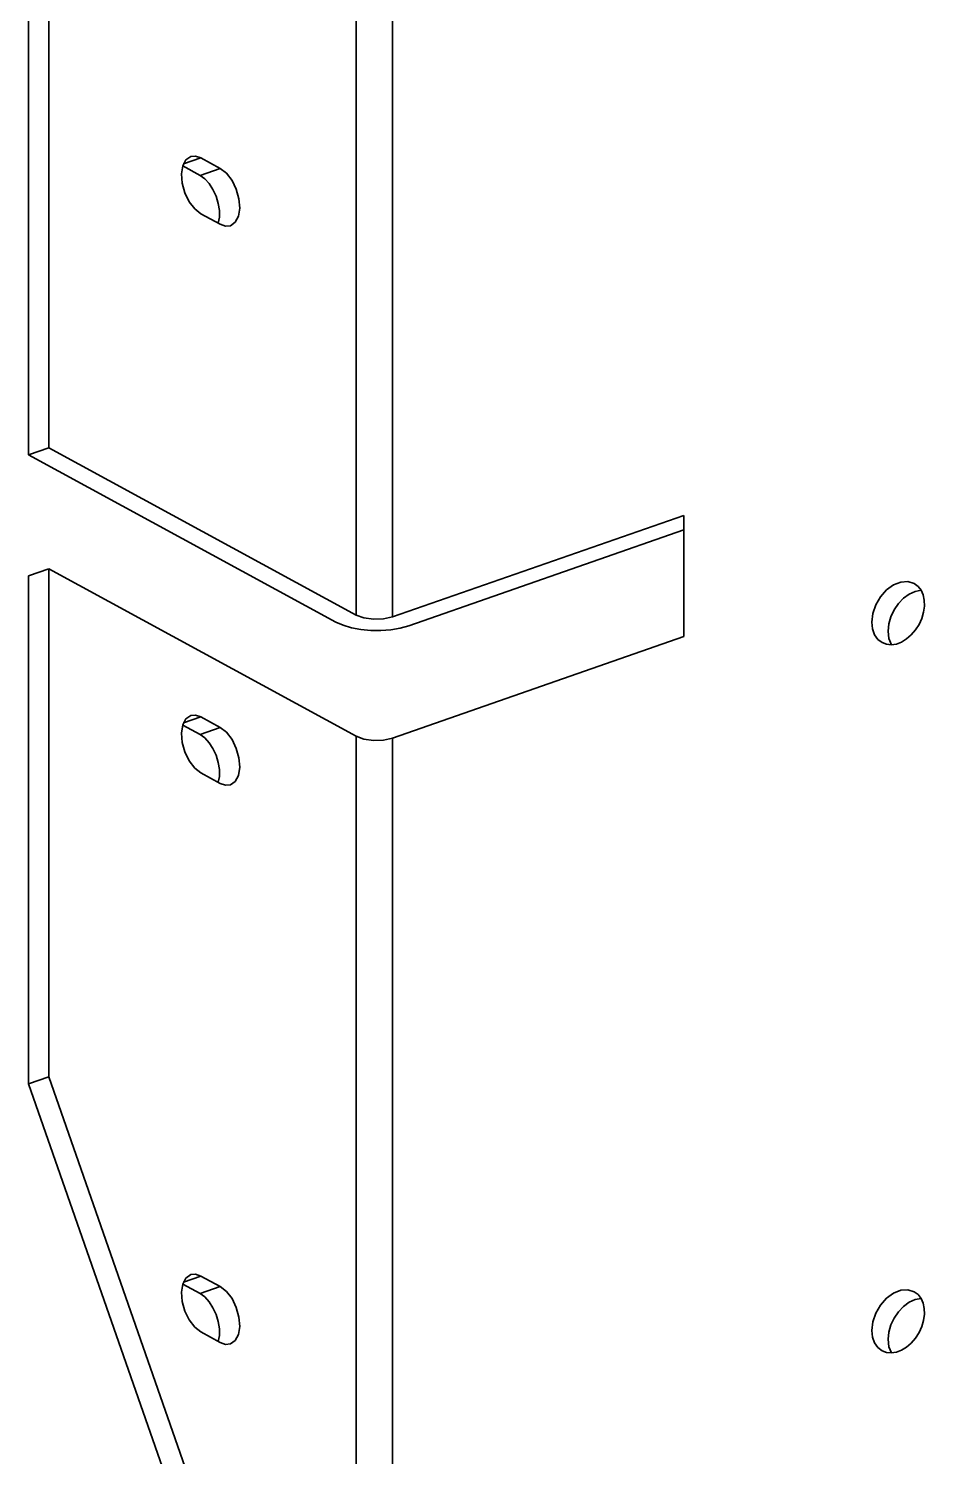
# Model space of a CAD drawing. Header units: millimetres. Extents: x 0 to 420, y 0 to 297.
# Drawn here: x 247.66 to 264.96, y 167.52 to 195.1 of the extents above; entities that cross this region are included whole.
import ezdxf

# ---------------------------------------------------------------- set-up
doc = ezdxf.new("R2010")
doc.units = ezdxf.units.MM

msp = doc.modelspace()

# ---------------------------------------------------------------- linework, layer by layer
at = {"color": 1, "lineweight": 35}
for p, q in [((248.052, 187.002), (248.052, 230.051)), ((247.662, 186.866), (247.662, 229.915)), ((253.987, 226.432), (253.987, 183.769)), ((254.689, 183.735), (254.689, 226.398)), ((250.7, 192.565), (250.639, 192.448)), ((250.652, 192.486), (250.988, 192.603)), ((250.791, 192.629), (250.7, 192.565)), ((250.885, 192.638), (250.791, 192.629)), ((250.988, 192.603), (250.885, 192.638)), ((251.363, 192.399), (250.988, 192.603)), ((250.639, 192.448), (250.614, 192.292)), ((250.614, 192.292), (250.628, 192.111)), ((250.638, 192.445), (250.973, 192.263)), ((250.973, 192.263), (251.363, 192.399)), ((250.973, 192.263), (251.062, 192.198)), ((251.482, 192.306), (251.363, 192.399)), ((251.589, 192.167), (251.482, 192.306)), ((250.628, 192.111), (250.679, 191.926)), ((251.062, 192.198), (251.147, 192.106)), ((251.147, 192.106), (251.221, 191.992)), ((251.221, 191.992), (251.281, 191.861)), ((251.672, 191.996), (251.589, 192.167)), ((251.723, 191.81), (251.672, 191.996)), ((250.679, 191.926), (250.762, 191.755)), ((250.762, 191.755), (250.869, 191.616)), ((251.281, 191.861), (251.323, 191.723)), ((251.323, 191.723), (251.345, 191.585)), ((251.737, 191.63), (251.723, 191.81)), ((250.869, 191.616), (250.988, 191.523)), ((250.988, 191.523), (251.363, 191.319)), ((251.345, 191.455), (251.323, 191.34)), ((251.345, 191.585), (251.345, 191.455)), ((251.651, 191.357), (251.713, 191.473)), ((251.713, 191.473), (251.737, 191.63)), ((251.363, 191.319), (251.466, 191.283)), ((251.466, 191.283), (251.561, 191.292)), ((251.561, 191.292), (251.651, 191.357)), ((248.052, 187.002), (247.662, 186.866)), ((247.662, 186.866), (253.596, 183.633)), ((253.987, 183.769), (248.052, 187.002)), ((260.312, 185.695), (254.689, 183.735)), ((260.312, 183.355), (260.312, 185.695)), ((255.002, 183.565), (260.312, 185.416)), ((247.662, 184.525), (248.052, 184.661)), ((248.052, 184.661), (253.987, 181.429)), ((248.052, 174.851), (248.052, 184.661)), ((247.662, 174.715), (247.662, 184.525)), ((264.361, 184.352), (264.227, 184.255)), ((264.502, 184.407), (264.361, 184.352)), ((264.639, 184.416), (264.502, 184.407)), ((264.761, 184.378), (264.639, 184.416)), ((264.834, 184.325), (264.761, 184.378)), ((264.891, 184.251), (264.834, 184.325)), ((264.11, 184.123), (264.02, 183.967)), ((264.227, 184.255), (264.11, 184.123)), ((264.37, 183.871), (264.453, 183.993)), ((264.453, 183.993), (264.553, 184.097)), ((264.553, 184.097), (264.663, 184.176)), ((264.663, 184.176), (264.778, 184.228)), ((264.778, 184.228), (264.893, 184.248)), ((264.932, 184.161), (264.891, 184.251)), ((264.954, 184.057), (264.932, 184.161)), ((264.957, 183.943), (264.954, 184.057)), ((254.136, 183.714), (253.987, 183.769)), ((254.322, 183.689), (254.136, 183.714)), ((254.689, 183.735), (254.516, 183.696)), ((263.962, 183.798), (263.943, 183.631)), ((264.02, 183.967), (263.962, 183.798)), ((264.268, 183.598), (264.307, 183.737)), ((264.307, 183.737), (264.37, 183.871)), ((264.904, 183.705), (264.94, 183.824)), ((264.94, 183.824), (264.957, 183.943)), ((253.596, 183.633), (253.733, 183.572)), ((253.733, 183.572), (253.895, 183.523)), ((253.895, 183.523), (254.075, 183.49)), ((254.075, 183.49), (254.267, 183.472)), ((254.267, 183.472), (254.463, 183.471)), ((254.516, 183.696), (254.322, 183.689)), ((254.463, 183.471), (254.655, 183.487)), ((254.655, 183.487), (254.838, 183.518)), ((254.838, 183.518), (255.002, 183.565)), ((263.943, 183.631), (263.956, 183.503)), ((263.956, 183.503), (263.995, 183.391)), ((264.255, 183.46), (264.268, 183.598)), ((264.272, 183.318), (264.255, 183.46)), ((264.702, 183.387), (264.783, 183.482)), ((264.783, 183.482), (264.852, 183.589)), ((264.852, 183.589), (264.904, 183.705)), ((254.689, 181.395), (260.312, 183.355)), ((263.995, 183.391), (264.057, 183.301)), ((264.057, 183.301), (264.139, 183.237)), ((264.139, 183.237), (264.224, 183.205)), ((264.224, 183.205), (264.317, 183.197)), ((264.32, 183.197), (264.272, 183.318)), ((264.317, 183.197), (264.415, 183.211)), ((264.415, 183.211), (264.514, 183.249)), ((264.514, 183.249), (264.611, 183.309)), ((264.611, 183.309), (264.702, 183.387)), ((250.652, 181.685), (250.988, 181.802)), ((250.791, 181.829), (250.7, 181.764)), ((250.885, 181.837), (250.791, 181.829)), ((250.988, 181.802), (250.885, 181.837)), ((251.363, 181.598), (250.988, 181.802)), ((250.639, 181.647), (250.614, 181.491)), ((250.638, 181.644), (250.973, 181.462)), ((250.7, 181.764), (250.639, 181.647)), ((250.973, 181.462), (251.363, 181.598)), ((251.482, 181.505), (251.363, 181.598)), ((251.589, 181.366), (251.482, 181.505)), ((250.614, 181.491), (250.628, 181.31)), ((250.628, 181.31), (250.679, 181.125)), ((250.973, 181.462), (251.062, 181.397)), ((251.062, 181.397), (251.147, 181.305)), ((251.147, 181.305), (251.221, 181.191)), ((251.672, 181.195), (251.589, 181.366)), ((253.987, 181.429), (254.136, 181.374)), ((253.987, 181.429), (253.987, 157.847)), ((254.136, 181.374), (254.322, 181.348)), ((254.322, 181.348), (254.516, 181.356)), ((254.516, 181.356), (254.689, 181.395)), ((254.689, 157.813), (254.689, 181.395)), ((250.679, 181.125), (250.762, 180.954)), ((250.762, 180.954), (250.869, 180.815)), ((251.221, 181.191), (251.281, 181.061)), ((251.281, 181.061), (251.323, 180.923)), ((251.723, 181.01), (251.672, 181.195)), ((251.737, 180.829), (251.723, 181.01)), ((250.869, 180.815), (250.988, 180.722)), ((250.988, 180.722), (251.363, 180.518)), ((251.323, 180.923), (251.345, 180.784)), ((251.345, 180.784), (251.345, 180.654)), ((251.651, 180.556), (251.713, 180.673)), ((251.713, 180.673), (251.737, 180.829)), ((251.345, 180.654), (251.323, 180.54)), ((251.363, 180.518), (251.466, 180.483)), ((251.466, 180.483), (251.561, 180.491)), ((251.561, 180.491), (251.651, 180.556)), ((247.662, 174.715), (248.052, 174.851)), ((253.596, 157.711), (247.662, 174.715)), ((248.052, 174.851), (253.987, 157.847)), ((250.791, 171.028), (250.7, 170.963)), ((250.885, 171.037), (250.791, 171.028)), ((250.988, 171.001), (250.885, 171.037)), ((250.639, 170.847), (250.614, 170.69)), ((250.638, 170.843), (250.973, 170.661)), ((250.7, 170.963), (250.639, 170.847)), ((250.652, 170.884), (250.988, 171.001)), ((250.973, 170.661), (251.363, 170.797)), ((251.363, 170.797), (250.988, 171.001)), ((251.482, 170.704), (251.363, 170.797)), ((250.614, 170.69), (250.628, 170.51)), ((250.628, 170.51), (250.679, 170.324)), ((250.973, 170.661), (251.062, 170.597)), ((251.062, 170.597), (251.147, 170.504)), ((251.147, 170.504), (251.221, 170.39)), ((251.589, 170.565), (251.482, 170.704)), ((251.672, 170.394), (251.589, 170.565)), ((264.227, 170.574), (264.11, 170.442)), ((264.361, 170.671), (264.227, 170.574)), ((264.502, 170.727), (264.361, 170.671)), ((264.639, 170.735), (264.502, 170.727)), ((264.553, 170.416), (264.663, 170.495)), ((264.761, 170.697), (264.639, 170.735)), ((264.663, 170.495), (264.778, 170.547)), ((264.834, 170.644), (264.761, 170.697)), ((264.778, 170.547), (264.893, 170.567)), ((264.891, 170.57), (264.834, 170.644)), ((264.932, 170.48), (264.891, 170.57)), ((264.954, 170.376), (264.932, 170.48)), ((250.679, 170.324), (250.762, 170.153)), ((251.221, 170.39), (251.281, 170.26)), ((251.281, 170.26), (251.323, 170.122)), ((251.723, 170.209), (251.672, 170.394)), ((251.737, 170.028), (251.723, 170.209)), ((264.02, 170.286), (263.962, 170.117)), ((264.11, 170.442), (264.02, 170.286)), ((264.307, 170.056), (264.37, 170.19)), ((264.37, 170.19), (264.453, 170.312)), ((264.453, 170.312), (264.553, 170.416)), ((264.94, 170.143), (264.957, 170.262)), ((264.957, 170.262), (264.954, 170.376)), ((250.762, 170.153), (250.869, 170.014)), ((250.869, 170.014), (250.988, 169.921)), ((250.988, 169.921), (251.363, 169.717)), ((251.323, 170.122), (251.345, 169.984)), ((251.345, 169.984), (251.345, 169.853)), ((251.713, 169.872), (251.737, 170.028)), ((263.962, 170.117), (263.943, 169.95)), ((263.943, 169.95), (263.956, 169.822)), ((264.255, 169.779), (264.268, 169.917)), ((264.268, 169.917), (264.307, 170.056)), ((264.852, 169.908), (264.904, 170.024)), ((264.904, 170.024), (264.94, 170.143)), ((251.345, 169.853), (251.323, 169.739)), ((251.363, 169.717), (251.466, 169.682)), ((251.466, 169.682), (251.561, 169.691)), ((251.561, 169.691), (251.651, 169.755)), ((251.651, 169.755), (251.713, 169.872)), ((263.956, 169.822), (263.995, 169.71)), ((263.995, 169.71), (264.057, 169.62)), ((264.272, 169.637), (264.255, 169.779)), ((264.611, 169.628), (264.702, 169.706)), ((264.702, 169.706), (264.783, 169.801)), ((264.783, 169.801), (264.852, 169.908)), ((264.057, 169.62), (264.139, 169.556)), ((264.139, 169.556), (264.224, 169.524)), ((264.224, 169.524), (264.317, 169.516)), ((264.32, 169.516), (264.272, 169.637)), ((264.317, 169.516), (264.415, 169.53)), ((264.415, 169.53), (264.514, 169.568)), ((264.514, 169.568), (264.611, 169.628))]:
    msp.add_line(p, q, dxfattribs=at)

doc.saveas('drawing.dxf')
